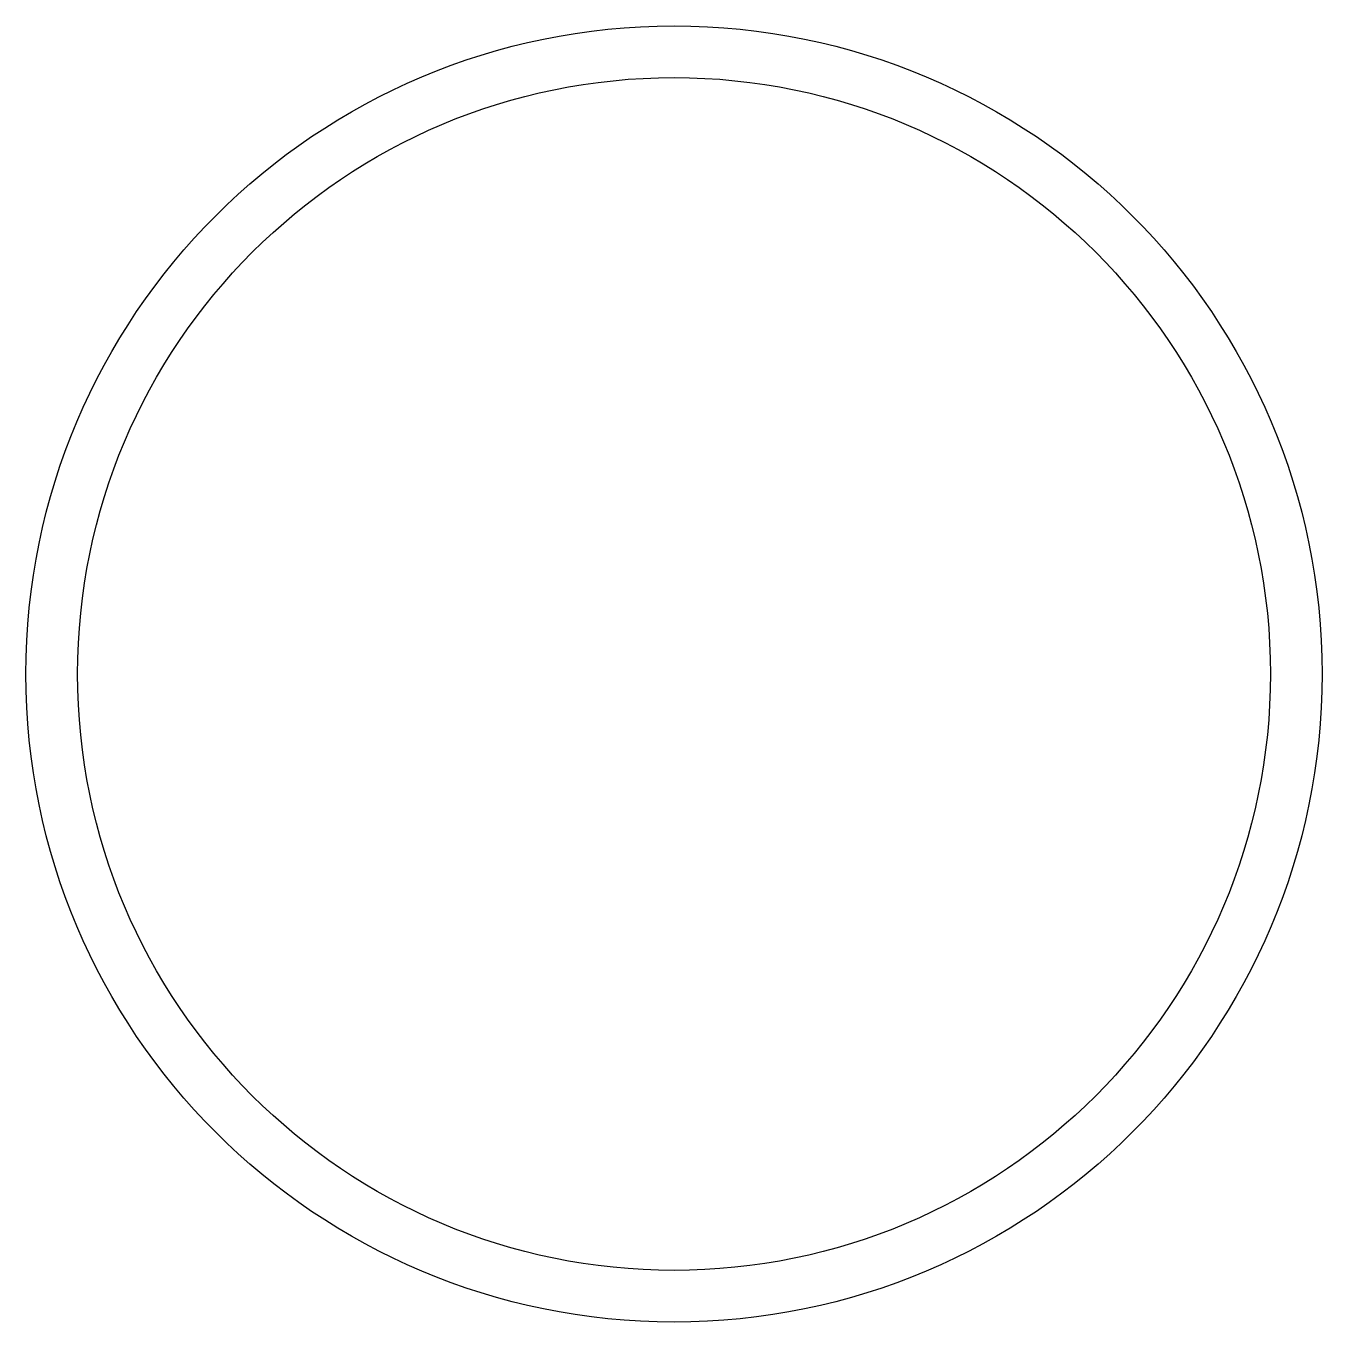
# Model space of a CAD drawing. Extents: x -32.5 to 31.2, y 8.4 to 72.1.
import ezdxf

# ---------------------------------------------------------------- set-up
doc = ezdxf.new("R2010")
doc.units = 0
doc.layers.get('0').update_dxf_attribs({"linetype": 'CONTINUOUS'})

msp = doc.modelspace()

# ---------------------------------------------------------------- linework, layer by layer
for radius in [31.852, 29.312]:
    msp.add_circle((-0.662, 40.279), radius)

doc.saveas('drawing.dxf')
